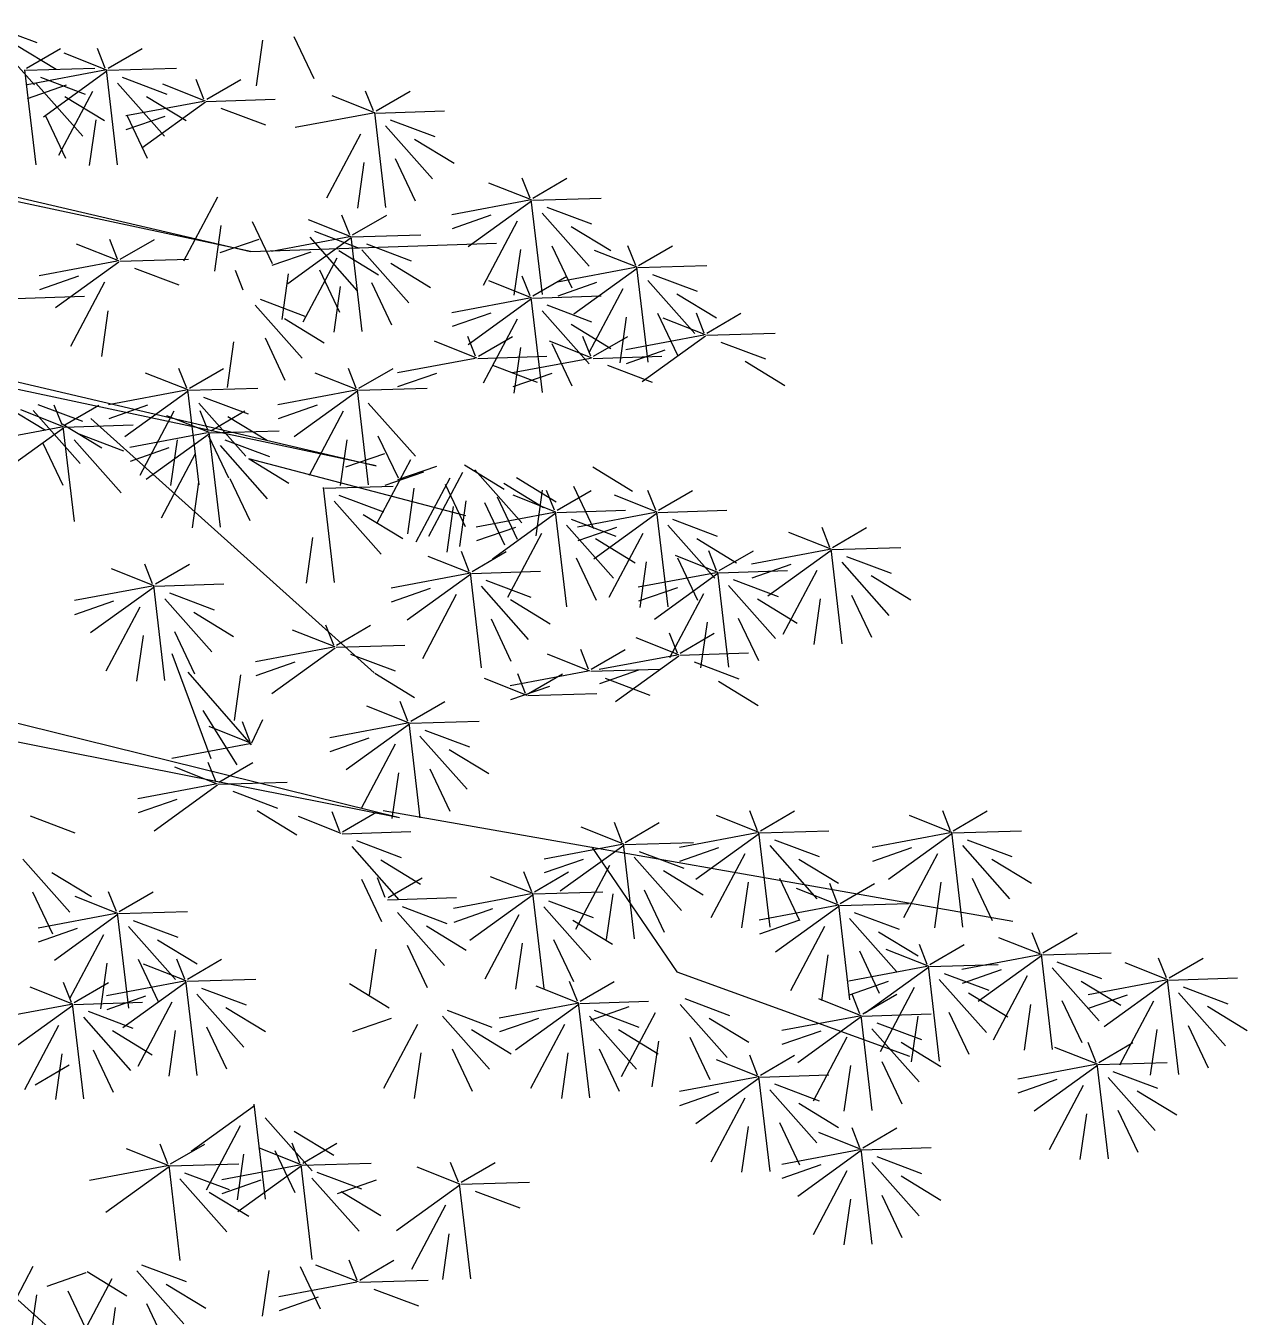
# Model space of a CAD drawing. Header units: millimetres. Extents: x 563079 to 571925, y 2063830 to 2067381.
# Drawn here: x 568945.172 to 568948.775, y 2063881.534 to 2063885.345 of the extents above; entities that cross this region are included whole.
import ezdxf

# ---------------------------------------------------------------- set-up
doc = ezdxf.new("R2010")
doc.units = ezdxf.units.MM
doc.header["$MEASUREMENT"] = 0
doc.layers.add('1-CAY XANH', color=7, linetype='Continuous')
doc.layers.add('MATCATDUONG', color=8, linetype='Continuous')

# ---------------------------------------------------------------- blocks, each defined once
blk = doc.blocks.new('ca')
at = {"layer": '1-CAY XANH', "color": 3}
for p, q in [((-4.03, 50.229), (-4.616, 50.009)), ((-3.968, 50.151), (-4.585, 49.455)), ((-7.987, 50.091), (-8.249, 49.538)), ((-7.576, 50.04), (-7.49, 49.441)), ((-4.349, 49.976), (-4.869, 49.659)), ((-5.551, 49.673), (-5.998, 49.933)), ((-5.533, 49.649), (-4.975, 49.871)), ((-5.514, 49.673), (-5.412, 49.933)), ((-4.481, 49.673), (-4.928, 49.933)), ((-5.544, 49.646), (-6.447, 49.674)), ((-5.676, 48.407), (-5.53, 49.653)), ((-5.533, 49.634), (-4.702, 49.033)), ((-5.509, 49.646), (-4.489, 49.454)), ((-4.474, 49.646), (-5.377, 49.674)), ((-4.606, 48.407), (-4.46, 49.653)), ((-6.844, 49.266), (-7.291, 49.526)), ((-6.826, 49.242), (-6.268, 49.464)), ((-6.807, 49.266), (-6.705, 49.526)), ((-5.735, 49.556), (-6.321, 49.335)), ((-5.672, 49.477), (-6.289, 48.781)), ((-4.665, 49.556), (-5.251, 49.335)), ((-4.603, 49.477), (-5.22, 48.781)), ((-9.066, 49.113), (-9.513, 49.374)), ((-9.048, 49.09), (-8.49, 49.311)), ((-9.029, 49.113), (-8.927, 49.374)), ((-6.054, 49.302), (-6.574, 48.986)), ((-4.984, 49.302), (-5.504, 48.986)), ((-5.345, 49.37), (-4.9, 48.528)), ((-5.002, 49.449), (-4.491, 49.271)), ((-6.837, 49.239), (-7.74, 49.267)), ((-7.028, 49.149), (-7.614, 48.929)), ((-6.826, 49.227), (-5.995, 48.626)), ((-6.802, 49.239), (-5.782, 49.047)), ((-9.059, 49.086), (-9.962, 49.114)), ((-9.25, 48.996), (-9.836, 48.776)), ((-9.191, 47.847), (-9.046, 49.094)), ((-9.024, 49.086), (-8.004, 48.895)), ((-6.295, 49.042), (-5.785, 48.864)), ((-5.8, 49.049), (-6.062, 48.495)), ((-5.39, 48.997), (-5.304, 48.398)), ((-4.73, 49.049), (-4.993, 48.495)), ((-9.188, 48.918), (-9.805, 48.222)), ((-8.86, 48.81), (-8.415, 47.969)), ((-9.569, 48.743), (-10.089, 48.426)), ((-9.315, 48.489), (-9.578, 47.936)), ((-8.905, 48.438), (-8.819, 47.839)), ((-11.119, 47.97), (-11.566, 48.23)), ((-11.101, 47.946), (-10.543, 48.167)), ((-11.083, 47.97), (-10.981, 48.23)), ((-11.113, 47.943), (-12.015, 47.971)), ((-11.244, 46.704), (-11.099, 47.95)), ((-11.077, 47.943), (-10.057, 47.751)), ((-6.986, 47.984), (-6.541, 47.143)), ((-11.303, 47.853), (-11.889, 47.632)), ((-11.241, 47.774), (-11.858, 47.078)), ((-11.101, 47.931), (-10.27, 47.33)), ((-11.622, 47.599), (-12.142, 47.282)), ((-10.913, 47.667), (-10.468, 46.825)), ((-10.57, 47.746), (-10.06, 47.568)), ((-8.756, 47.487), (-9.203, 47.747)), ((-8.738, 47.463), (-8.18, 47.684)), ((-8.72, 47.487), (-8.617, 47.747)), ((-7.441, 47.663), (-7.704, 47.11)), ((-7.031, 47.612), (-6.945, 47.013)), ((-8.749, 47.46), (-9.652, 47.487)), ((-8.881, 46.221), (-8.736, 47.467)), ((-8.258, 47.535), (-8.843, 47.315)), ((-8.195, 47.456), (-8.812, 46.76)), ((-8.738, 47.448), (-7.907, 46.847)), ((-8.714, 47.46), (-7.694, 47.268)), ((-7.525, 47.428), (-7.014, 47.25)), ((-5.711, 47.169), (-6.157, 47.429)), ((-5.674, 47.169), (-5.572, 47.429)), ((-12.505, 47.086), (-12.952, 47.346)), ((-12.487, 47.062), (-11.929, 47.283)), ((-12.468, 47.086), (-12.366, 47.346)), ((-11.369, 47.346), (-11.631, 46.792)), ((-10.958, 47.294), (-10.872, 46.695)), ((-7.417, 47.269), (-10.644, 47.38)), ((-8.94, 47.369), (-9.526, 47.149)), ((-8.878, 47.291), (-9.495, 46.595)), ((-8.577, 47.281), (-9.097, 46.965)), ((-8.207, 47.262), (-7.697, 47.085)), ((-5.693, 47.145), (-5.135, 47.366)), ((-12.498, 47.058), (-13.401, 47.086)), ((-9.259, 47.116), (-9.779, 46.799)), ((-8.55, 47.184), (-8.105, 46.342)), ((-5.704, 47.142), (-6.607, 47.17)), ((-5.693, 47.13), (-4.862, 46.529)), ((-5.669, 47.142), (-4.649, 46.95)), ((-12.689, 46.968), (-13.275, 46.748)), ((-12.63, 45.819), (-12.485, 47.066)), ((-12.487, 47.046), (-11.656, 46.446)), ((-12.463, 47.058), (-11.443, 46.867)), ((-11.119, 46.686), (-11.566, 46.946)), ((-11.083, 46.686), (-10.981, 46.946)), ((-8.323, 47.028), (-8.585, 46.474)), ((-7.912, 46.977), (-7.827, 46.377)), ((-7.322, 46.761), (-7.22, 47.021)), ((-5.895, 47.052), (-6.48, 46.831)), ((-5.162, 46.945), (-4.651, 46.767)), ((-12.627, 46.89), (-13.244, 46.194)), ((-12.299, 46.782), (-11.854, 45.941)), ((-11.956, 46.861), (-11.446, 46.683)), ((-11.101, 46.662), (-10.543, 46.883)), ((-9.005, 46.863), (-9.268, 46.309)), ((-8.595, 46.811), (-8.509, 46.212)), ((-5.505, 46.866), (-5.06, 46.024)), ((-13.008, 46.715), (-13.528, 46.398)), ((-11.113, 46.659), (-12.015, 46.687)), ((-11.244, 45.42), (-11.099, 46.666)), ((-11.101, 46.647), (-10.27, 46.046)), ((-11.077, 46.659), (-10.057, 46.467)), ((-7.543, 46.643), (-8.128, 46.423)), ((-4.337, 46.655), (-5.24, 46.683)), ((-13.402, 46.199), (-13.848, 46.459)), ((-13.365, 46.199), (-13.263, 46.459)), ((-12.754, 46.461), (-13.017, 45.908)), ((-12.344, 46.41), (-12.258, 45.811)), ((-11.303, 46.568), (-11.889, 46.348)), ((-11.241, 46.49), (-11.858, 45.794)), ((-10.57, 46.461), (-10.06, 46.284)), ((-7.48, 46.565), (-8.097, 45.869)), ((-5.549, 46.493), (-5.464, 45.894)), ((-13.384, 46.176), (-12.826, 46.397)), ((-11.622, 46.315), (-12.142, 45.998)), ((-10.913, 46.383), (-10.468, 45.541)), ((-7.862, 46.39), (-8.382, 46.073)), ((-13.395, 46.172), (-14.298, 46.2)), ((-13.585, 46.082), (-14.171, 45.862)), ((-13.384, 46.16), (-12.552, 45.56)), ((-13.36, 46.172), (-12.34, 45.98)), ((-11.916, 45.895), (-12.363, 46.155)), ((-11.898, 45.871), (-11.34, 46.092)), ((-11.879, 45.895), (-11.777, 46.155)), ((-10.405, 45.895), (-10.852, 46.155)), ((-10.387, 45.871), (-9.829, 46.092)), ((-10.368, 45.895), (-10.266, 46.155)), ((-7.608, 46.137), (-7.87, 45.583)), ((-7.197, 46.085), (-7.112, 45.486)), ((-12.852, 45.975), (-12.342, 45.797)), ((-11.369, 46.062), (-11.631, 45.508)), ((-10.958, 46.01), (-10.872, 45.411)), ((-13.905, 45.829), (-14.425, 45.512)), ((-11.909, 45.868), (-12.812, 45.895)), ((-12.1, 45.777), (-12.686, 45.557)), ((-11.874, 45.868), (-10.854, 45.676)), ((-10.398, 45.868), (-11.301, 45.895)), ((-10.589, 45.777), (-11.175, 45.557)), ((-10.363, 45.868), (-9.343, 45.676)), ((-8.84, 45.477), (-9.287, 45.737)), ((-8.803, 45.477), (-8.701, 45.737)), ((-6.618, 45.477), (-7.065, 45.737)), ((-6.581, 45.477), (-6.479, 45.737)), ((-11.367, 45.67), (-10.856, 45.493)), ((-9.856, 45.67), (-9.345, 45.493)), ((-8.822, 45.453), (-8.264, 45.674)), ((-6.6, 45.453), (-6.042, 45.674)), ((-8.833, 45.45), (-9.736, 45.477)), ((-8.965, 44.211), (-8.82, 45.457)), ((-8.822, 45.438), (-7.991, 44.837)), ((-8.798, 45.45), (-7.778, 45.258)), ((-6.611, 45.45), (-7.514, 45.477)), ((-6.743, 44.211), (-6.598, 45.457)), ((-6.6, 45.438), (-5.769, 44.837)), ((-6.576, 45.45), (-5.556, 45.258)), ((-8.962, 45.281), (-9.579, 44.585)), ((-8.291, 45.252), (-7.781, 45.075)), ((-6.802, 45.359), (-7.388, 45.139)), ((-6.74, 45.281), (-7.357, 44.585)), ((-6.069, 45.252), (-5.559, 45.075)), ((-4.984, 44.994), (-5.431, 45.254)), ((-4.63, 45.263), (-5.216, 45.043)), ((-4.947, 44.994), (-4.845, 45.254)), ((-4.208, 45.242), (-4.728, 44.926)), ((-8.634, 45.174), (-8.189, 44.332)), ((-7.121, 45.106), (-7.641, 44.789)), ((-6.898, 44.919), (-7.345, 45.179)), ((-6.88, 44.895), (-6.322, 45.116)), ((-6.862, 44.919), (-6.759, 45.179)), ((-6.412, 45.174), (-5.967, 44.332)), ((-4.568, 45.184), (-5.185, 44.489)), ((-4.966, 44.97), (-4.408, 45.191)), ((-6.891, 44.891), (-7.794, 44.919)), ((-7.023, 43.652), (-6.878, 44.899)), ((-6.856, 44.891), (-5.836, 44.7)), ((-4.977, 44.967), (-5.88, 44.994)), ((-4.949, 45.009), (-5.469, 44.693)), ((-5.109, 43.727), (-4.963, 44.974)), ((-4.966, 44.954), (-4.135, 44.354)), ((-4.942, 44.967), (-3.922, 44.775)), ((-9.089, 44.853), (-9.352, 44.299)), ((-8.679, 44.801), (-8.593, 44.202)), ((-7.082, 44.801), (-7.668, 44.581)), ((-7.02, 44.723), (-7.637, 44.027)), ((-6.867, 44.853), (-7.13, 44.299)), ((-6.88, 44.879), (-6.049, 44.279)), ((-6.457, 44.801), (-6.371, 44.202)), ((-5.168, 44.876), (-5.754, 44.656)), ((-5.106, 44.798), (-5.723, 44.102)), ((-4.695, 44.756), (-4.957, 44.203)), ((-7.392, 44.554), (-10.235, 43.807)), ((-9.173, 44.617), (-8.662, 44.439)), ((-7.401, 44.548), (-7.921, 44.231)), ((-6.692, 44.615), (-6.247, 43.774)), ((-6.349, 44.694), (-5.839, 44.516)), ((-11.907, 44.444), (-12.427, 44.127)), ((-10.359, 44.405), (-10.976, 43.709)), ((-10.225, 44.47), (-10.745, 44.154)), ((-9.855, 44.451), (-9.345, 44.274)), ((-9.688, 44.376), (-9.178, 44.199)), ((-9.516, 44.538), (-9.071, 43.696)), ((-10.907, 44.305), (-11.427, 43.988)), ((-10.741, 44.23), (-11.261, 43.913)), ((-9.971, 44.217), (-10.233, 43.663)), ((-10.198, 44.373), (-9.753, 43.531)), ((-10.031, 44.298), (-9.587, 43.456)), ((-7.147, 44.294), (-7.41, 43.741)), ((-6.737, 44.243), (-6.651, 43.644)), ((-12.767, 43.875), (-13.214, 44.135)), ((-12.75, 43.851), (-12.191, 44.072)), ((-12.731, 43.875), (-12.629, 44.135)), ((-11.653, 44.19), (-11.915, 43.637)), ((-11.439, 43.875), (-11.885, 44.135)), ((-11.421, 43.851), (-10.863, 44.072)), ((-11.402, 43.875), (-11.3, 44.135)), ((-11.242, 44.139), (-11.157, 43.54)), ((-10.653, 44.052), (-10.916, 43.498)), ((-9.561, 44.166), (-9.475, 43.566)), ((-8.387, 44.166), (-9.29, 44.193)), ((-8.577, 44.075), (-9.163, 43.855)), ((-8.519, 42.927), (-8.373, 44.173)), ((-12.761, 43.848), (-13.663, 43.876)), ((-11.432, 43.848), (-12.335, 43.876)), ((-10.487, 43.977), (-10.749, 43.423)), ((-10.243, 44), (-10.157, 43.401)), ((-10.076, 43.925), (-9.99, 43.326)), ((-8.515, 43.997), (-9.132, 43.301)), ((-12.951, 43.758), (-13.537, 43.537)), ((-12.892, 42.609), (-12.747, 43.855)), ((-12.75, 43.836), (-11.918, 43.235)), ((-12.725, 43.848), (-11.705, 43.656)), ((-11.623, 43.758), (-12.208, 43.537)), ((-11.564, 42.609), (-11.418, 43.855)), ((-11.421, 43.836), (-10.59, 43.235)), ((-11.397, 43.848), (-10.377, 43.656)), ((-8.896, 43.822), (-9.417, 43.505)), ((-15.05, 43.388), (-15.496, 43.649)), ((-15.032, 43.365), (-14.474, 43.586)), ((-15.013, 43.388), (-14.911, 43.649)), ((-12.889, 43.679), (-13.506, 42.983)), ((-12.561, 43.572), (-12.116, 42.73)), ((-12.218, 43.651), (-11.708, 43.473)), ((-11.56, 43.679), (-12.177, 42.983)), ((-11.233, 43.572), (-10.788, 42.73)), ((-10.89, 43.651), (-10.379, 43.473)), ((-15.043, 43.361), (-15.946, 43.389)), ((-15.175, 42.122), (-15.029, 43.369)), ((-15.008, 43.361), (-13.988, 43.169)), ((-13.27, 43.504), (-13.79, 43.187)), ((-11.942, 43.504), (-12.462, 43.187)), ((-8.232, 43.517), (-8.146, 42.918)), ((-15.233, 43.271), (-15.819, 43.051)), ((-15.171, 43.193), (-15.788, 42.497)), ((-15.032, 43.349), (-14.2, 42.749)), ((-13.564, 43.084), (-14.011, 43.344)), ((-13.546, 43.06), (-12.988, 43.281)), ((-13.527, 43.084), (-13.425, 43.344)), ((-13.017, 43.251), (-13.279, 42.697)), ((-12.606, 43.199), (-12.52, 42.6)), ((-11.688, 43.251), (-11.95, 42.697)), ((-10.322, 43.074), (-10.768, 43.334)), ((-10.304, 43.05), (-9.745, 43.271)), ((-10.285, 43.074), (-10.183, 43.334)), ((-14.844, 43.085), (-14.399, 42.244)), ((-14.5, 43.164), (-13.99, 42.986)), ((-13.557, 43.057), (-14.46, 43.084)), ((-13.689, 41.818), (-13.543, 43.064)), ((-13.546, 43.044), (-12.715, 42.444)), ((-13.522, 43.057), (-12.502, 42.865)), ((-10.315, 43.047), (-11.218, 43.075)), ((-10.447, 41.808), (-10.301, 43.054)), ((-10.304, 43.035), (-9.472, 42.434)), ((-10.28, 43.047), (-9.26, 42.855)), ((-6.172, 42.909), (-6.618, 43.169)), ((-6.154, 42.885), (-5.595, 43.106)), ((-6.135, 42.909), (-6.033, 43.169)), ((-15.553, 43.018), (-16.073, 42.701)), ((-13.748, 42.966), (-14.334, 42.746)), ((-13.686, 42.888), (-14.303, 42.192)), ((-13.015, 42.859), (-12.505, 42.682)), ((-10.505, 42.957), (-11.091, 42.736)), ((-10.443, 42.878), (-11.06, 42.182)), ((-6.165, 42.881), (-7.068, 42.909)), ((-6.296, 41.642), (-6.151, 42.889)), ((-6.154, 42.869), (-5.322, 42.269)), ((-6.129, 42.881), (-5.109, 42.69)), ((-15.299, 42.764), (-15.561, 42.211)), ((-14.888, 42.713), (-14.802, 42.113)), ((-14.067, 42.713), (-14.587, 42.396)), ((-13.358, 42.78), (-12.913, 41.939)), ((-10.825, 42.703), (-11.345, 42.386)), ((-10.115, 42.771), (-9.671, 41.929)), ((-9.772, 42.85), (-9.262, 42.672)), ((-6.355, 42.791), (-6.941, 42.571)), ((-6.293, 42.713), (-6.91, 42.017)), ((-5.622, 42.684), (-5.112, 42.506)), ((-6.674, 42.538), (-7.195, 42.221)), ((-5.965, 42.605), (-5.521, 41.764)), ((-13.813, 42.459), (-14.076, 41.906)), ((-13.403, 42.408), (-13.317, 41.809)), ((-10.571, 42.45), (-10.833, 41.896)), ((-8.546, 42.108), (-8.993, 42.368)), ((-8.51, 42.108), (-8.407, 42.368)), ((-13.052, 42.003), (-13.498, 42.264)), ((-13.034, 41.98), (-12.476, 42.201)), ((-13.015, 42.003), (-12.913, 42.264)), ((-8.528, 42.084), (-7.97, 42.305)), ((-6.421, 42.284), (-6.683, 41.731)), ((-6.01, 42.233), (-5.924, 41.634)), ((-11.886, 41.79), (-12.332, 42.05)), ((-11.849, 41.79), (-11.747, 42.05)), ((-8.54, 42.081), (-9.442, 42.108)), ((-8.528, 42.068), (-7.697, 41.468)), ((-8.504, 42.081), (-7.484, 41.889)), ((-13.045, 41.976), (-13.948, 42.004)), ((-13.236, 41.886), (-13.821, 41.666)), ((-13.034, 41.964), (-12.203, 41.364)), ((-13.01, 41.976), (-11.99, 41.785)), ((-11.868, 41.766), (-11.31, 41.987)), ((-8.73, 41.99), (-9.316, 41.77)), ((-7.997, 41.883), (-7.487, 41.706)), ((-6.9, 40.616), (-6.39, 41.991)), ((-11.879, 41.763), (-12.782, 41.791)), ((-12.069, 41.673), (-12.655, 41.452)), ((-12.503, 41.779), (-11.992, 41.601)), ((-11.844, 41.763), (-10.824, 41.571)), ((-11.062, 41.472), (-11.509, 41.732)), ((-11.044, 41.448), (-10.486, 41.67)), ((-11.025, 41.472), (-10.923, 41.732)), ((-9.049, 41.737), (-9.569, 41.42)), ((-7.432, 40.801), (-6.6, 41.753)), ((-7.288, 41.717), (-7.202, 41.118)), ((-13.555, 41.633), (-14.075, 41.316)), ((-11.336, 41.566), (-10.826, 41.388)), ((-11.055, 41.445), (-11.958, 41.473)), ((-9.519, 41.109), (-9.965, 41.369)), ((-9.482, 41.109), (-9.38, 41.369)), ((-9.501, 41.085), (-8.943, 41.306)), ((-7.244, 40.537), (-6.799, 41.248)), ((-9.512, 41.082), (-10.415, 41.11)), ((-9.703, 40.992), (-10.288, 40.771)), ((-9.644, 39.843), (-9.498, 41.089)), ((-9.501, 41.07), (-8.67, 40.469)), ((-9.477, 41.082), (-8.457, 40.89)), ((-7.575, 41.127), (-7.429, 40.821)), ((-7.432, 40.817), (-6.874, 41.038)), ((-7.413, 40.84), (-7.311, 41.1)), ((-9.64, 40.913), (-10.257, 40.217)), ((-8.97, 40.885), (-8.459, 40.707)), ((-10.022, 40.738), (-10.542, 40.421)), ((-9.313, 40.806), (-8.868, 39.964)), ((-7.408, 40.813), (-6.388, 40.621)), ((-9.768, 40.485), (-10.03, 39.931)), ((-7.003, 40.308), (-7.449, 40.568)), ((-6.985, 40.284), (-6.427, 40.505)), ((-6.966, 40.308), (-6.864, 40.568)), ((-9.357, 40.433), (-9.272, 39.834)), ((-6.996, 40.281), (-7.899, 40.309)), ((-7.187, 40.191), (-7.772, 39.97)), ((-6.985, 40.269), (-6.154, 39.668)), ((-6.961, 40.281), (-5.941, 40.089)), ((-6.454, 40.084), (-5.943, 39.906)), ((-9.155, 39.939), (-17.413, 38.487)), ((-16.632, 39.672), (-17.078, 39.932)), ((-16.614, 39.649), (-16.056, 39.87)), ((-16.595, 39.672), (-16.493, 39.932)), ((-14.104, 39.672), (-14.551, 39.932)), ((-14.086, 39.649), (-13.528, 39.87)), ((-14.067, 39.672), (-13.965, 39.932)), ((-8.625, 39.659), (-9.072, 39.92)), ((-8.607, 39.636), (-8.049, 39.857)), ((-8.589, 39.659), (-8.487, 39.92)), ((-7.506, 39.937), (-8.026, 39.62)), ((-4.527, 39.866), (-5.113, 39.646)), ((-16.625, 39.645), (-17.528, 39.673)), ((-16.757, 38.406), (-16.611, 39.653)), ((-16.59, 39.645), (-15.57, 39.453)), ((-14.097, 39.645), (-15, 39.673)), ((-14.229, 38.406), (-14.083, 39.653)), ((-14.062, 39.645), (-13.042, 39.453)), ((-12.329, 39.52), (-12.775, 39.78)), ((-12.311, 39.496), (-11.753, 39.717)), ((-12.292, 39.52), (-12.19, 39.78)), ((-8.619, 39.632), (-9.521, 39.66)), ((-16.815, 39.555), (-17.401, 39.335)), ((-16.753, 39.477), (-17.37, 38.781)), ((-16.614, 39.633), (-15.782, 39.033)), ((-14.288, 39.555), (-14.874, 39.335)), ((-14.225, 39.477), (-14.842, 38.781)), ((-14.086, 39.633), (-13.255, 39.033)), ((-12.322, 39.493), (-13.225, 39.52)), ((-12.454, 38.254), (-12.308, 39.5)), ((-12.311, 39.48), (-11.479, 38.88)), ((-12.287, 39.493), (-11.267, 39.301)), ((-8.809, 39.542), (-9.395, 39.322)), ((-17.135, 39.301), (-17.655, 38.985)), ((-16.426, 39.369), (-15.981, 38.528)), ((-16.082, 39.448), (-15.572, 39.27)), ((-14.607, 39.301), (-15.127, 38.985)), ((-13.898, 39.369), (-13.453, 38.528)), ((-13.555, 39.448), (-13.044, 39.27)), ((-12.512, 39.402), (-13.098, 39.182)), ((-12.45, 39.324), (-13.067, 38.628)), ((-11.891, 39.458), (-13.008, 37.822)), ((-11.779, 39.295), (-11.269, 39.118)), ((-8.747, 39.464), (-9.364, 38.768)), ((-4.432, 39.301), (-5.049, 38.605)), ((-12.832, 39.149), (-13.352, 38.832)), ((-12.123, 39.216), (-11.678, 38.375)), ((-11.141, 38.871), (-11.588, 39.131)), ((-11.105, 38.871), (-11.002, 39.131)), ((-9.128, 39.289), (-9.648, 38.972)), ((-4.813, 39.126), (-5.333, 38.809)), ((-16.881, 39.048), (-17.143, 38.495)), ((-16.47, 38.997), (-16.384, 38.397)), ((-15.15, 38.719), (-15.597, 38.979)), ((-15.114, 38.719), (-15.011, 38.979)), ((-14.353, 39.048), (-14.615, 38.495)), ((-13.943, 38.997), (-13.857, 38.397)), ((-11.123, 38.848), (-10.565, 39.069)), ((-9.222, 38.795), (-9.668, 39.055)), ((-9.185, 38.795), (-9.083, 39.055)), ((-8.875, 39.035), (-9.137, 38.482)), ((-15.132, 38.695), (-14.574, 38.916)), ((-12.578, 38.895), (-12.84, 38.342)), ((-12.167, 38.844), (-12.081, 38.245)), ((-11.134, 38.844), (-12.037, 38.872)), ((-11.266, 37.605), (-11.121, 38.852)), ((-11.123, 38.832), (-10.292, 38.232)), ((-11.099, 38.844), (-10.079, 38.652)), ((-9.215, 38.768), (-10.118, 38.795)), ((-5.696, 38.612), (-6.143, 38.872)), ((-5.678, 38.588), (-5.12, 38.81)), ((-5.659, 38.612), (-5.557, 38.872)), ((-4.559, 38.872), (-4.822, 38.319)), ((-15.144, 38.692), (-16.046, 38.719)), ((-15.275, 37.453), (-15.13, 38.699)), ((-15.132, 38.68), (-14.301, 38.079)), ((-15.108, 38.692), (-14.088, 38.5)), ((-11.325, 38.754), (-11.911, 38.534)), ((-11.263, 38.676), (-11.88, 37.98)), ((-10.592, 38.647), (-10.082, 38.469)), ((-9.405, 38.677), (-9.991, 38.457)), ((-15.334, 38.601), (-15.92, 38.381)), ((-15.272, 38.523), (-15.889, 37.827)), ((-14.601, 38.494), (-14.091, 38.317)), ((-11.644, 38.501), (-12.164, 38.184)), ((-10.935, 38.568), (-10.49, 37.727)), ((-9.343, 38.599), (-9.96, 37.903)), ((-5.689, 38.585), (-6.592, 38.613)), ((-5.88, 38.495), (-6.466, 38.275)), ((-5.821, 37.346), (-5.675, 38.592)), ((-5.678, 38.573), (-4.847, 37.972)), ((-5.654, 38.585), (-4.634, 38.393)), ((-17.807, 38.07), (-18.254, 38.331)), ((-17.771, 38.07), (-17.668, 38.331)), ((-15.653, 38.348), (-16.173, 38.031)), ((-14.944, 38.416), (-14.499, 37.574)), ((-9.725, 38.424), (-10.245, 38.107)), ((-5.818, 38.416), (-6.435, 37.72)), ((-5.49, 38.309), (-5.045, 37.467)), ((-5.147, 38.388), (-4.636, 38.21)), ((-17.789, 38.047), (-17.231, 38.268)), ((-16.326, 37.918), (-16.773, 38.178)), ((-16.308, 37.894), (-15.75, 38.115)), ((-16.289, 37.918), (-16.187, 38.178)), ((-11.39, 38.247), (-11.653, 37.694)), ((-10.98, 38.196), (-10.894, 37.596)), ((-9.471, 38.171), (-9.733, 37.617)), ((-9.06, 38.119), (-8.974, 37.52)), ((-6.199, 38.241), (-6.719, 37.925)), ((-19.462, 37.741), (-19.908, 38.001)), ((-19.425, 37.741), (-19.323, 38.001)), ((-17.801, 38.043), (-18.703, 38.071)), ((-17.991, 37.953), (-18.577, 37.733)), ((-17.932, 36.804), (-17.787, 38.051)), ((-17.789, 38.031), (-16.958, 37.431)), ((-17.765, 38.043), (-16.745, 37.851)), ((-15.4, 38.095), (-15.662, 37.541)), ((-14.989, 38.043), (-14.903, 37.444)), ((-6.593, 37.726), (-7.039, 37.986)), ((-6.556, 37.726), (-6.454, 37.986)), ((-5.945, 37.988), (-6.207, 37.434)), ((-19.444, 37.717), (-18.885, 37.938)), ((-17.929, 37.875), (-18.546, 37.179)), ((-17.258, 37.846), (-16.748, 37.668)), ((-16.319, 37.891), (-17.222, 37.918)), ((-16.51, 37.8), (-17.096, 37.58)), ((-16.451, 36.652), (-16.305, 37.898)), ((-16.308, 37.879), (-15.477, 37.278)), ((-16.284, 37.891), (-15.264, 37.699)), ((-13.008, 37.822), (-16.056, 36.715)), ((-6.575, 37.702), (-6.016, 37.923)), ((-5.535, 37.937), (-5.449, 37.337)), ((-19.455, 37.714), (-20.358, 37.741)), ((-19.645, 37.623), (-20.231, 37.403)), ((-19.587, 36.475), (-19.441, 37.721)), ((-19.444, 37.702), (-18.612, 37.101)), ((-19.419, 37.714), (-18.4, 37.522)), ((-18.31, 37.7), (-18.83, 37.383)), ((-17.601, 37.767), (-17.156, 36.926)), ((-16.447, 37.722), (-17.065, 37.026)), ((-16.12, 37.615), (-15.675, 36.773)), ((-15.777, 37.693), (-15.266, 37.516)), ((-11.741, 37.435), (-12.187, 37.695)), ((-11.723, 37.411), (-11.165, 37.632)), ((-11.704, 37.435), (-11.602, 37.695)), ((-8.716, 37.667), (-9.236, 37.35)), ((-6.586, 37.699), (-7.489, 37.726)), ((-6.776, 37.608), (-7.362, 37.388)), ((-6.718, 36.46), (-6.572, 37.706)), ((-6.575, 37.687), (-5.743, 37.086)), ((-6.551, 37.699), (-5.531, 37.507)), ((-5.107, 37.421), (-5.554, 37.681)), ((-5.089, 37.397), (-4.531, 37.619)), ((-5.07, 37.421), (-4.968, 37.681)), ((-19.583, 37.545), (-20.2, 36.849)), ((-19.255, 37.438), (-18.811, 36.596)), ((-18.912, 37.516), (-18.402, 37.339)), ((-18.057, 37.446), (-18.319, 36.893)), ((-16.829, 37.547), (-17.349, 37.23)), ((-15.444, 37.269), (-15.891, 37.53)), ((-15.426, 37.246), (-14.868, 37.467)), ((-15.407, 37.269), (-15.305, 37.53)), ((-13.112, 37.47), (-13.698, 37.25)), ((-11.734, 37.408), (-12.637, 37.435)), ((-6.714, 37.53), (-7.331, 36.834)), ((-6.043, 37.501), (-5.533, 37.324)), ((-19.965, 37.37), (-20.485, 37.053)), ((-17.646, 37.395), (-17.56, 36.795)), ((-16.575, 37.294), (-16.837, 36.74)), ((-15.437, 37.242), (-16.34, 37.27)), ((-13.05, 37.392), (-13.667, 36.696)), ((-12.722, 37.284), (-12.277, 36.443)), ((-11.925, 37.317), (-12.51, 37.097)), ((-12.379, 37.363), (-11.869, 37.185)), ((-11.866, 36.169), (-11.72, 37.415)), ((-11.723, 37.395), (-10.892, 36.795)), ((-11.699, 37.408), (-10.679, 37.216)), ((-9.996, 37.317), (-10.582, 37.097)), ((-7.096, 37.355), (-7.616, 37.038)), ((-6.386, 37.423), (-5.942, 36.581)), ((-5.1, 37.394), (-6.003, 37.422)), ((-5.291, 37.304), (-5.877, 37.084)), ((-5.232, 36.155), (-5.086, 37.401)), ((-5.089, 37.382), (-4.258, 36.781)), ((-5.065, 37.394), (-4.045, 37.202)), ((-19.711, 37.116), (-19.973, 36.563)), ((-15.628, 37.152), (-16.214, 36.932)), ((-16.165, 37.242), (-16.079, 36.643)), ((-15.569, 36.003), (-15.424, 37.25)), ((-15.426, 37.23), (-14.595, 36.63)), ((-15.402, 37.242), (-14.382, 37.05)), ((-13.431, 37.216), (-13.951, 36.9)), ((-11.862, 37.239), (-12.479, 36.543)), ((-11.535, 37.131), (-11.09, 36.29)), ((-11.192, 37.21), (-10.681, 37.033)), ((-9.934, 37.239), (-10.551, 36.543)), ((-9.607, 37.131), (-9.162, 36.29)), ((-9.264, 37.21), (-8.753, 37.033)), ((-6.842, 37.102), (-7.104, 36.548)), ((-5.229, 37.225), (-5.846, 36.529)), ((-4.901, 37.118), (-4.456, 36.276)), ((-19.3, 37.065), (-19.214, 36.466)), ((-15.566, 37.074), (-16.183, 36.378)), ((-15.238, 36.966), (-14.793, 36.125)), ((-14.895, 37.045), (-14.385, 36.867)), ((-13.177, 36.963), (-13.44, 36.41)), ((-12.244, 37.064), (-12.764, 36.747)), ((-10.316, 37.064), (-10.836, 36.747)), ((-6.431, 37.05), (-6.345, 36.451)), ((-5.61, 37.05), (-6.13, 36.734)), ((-18.54, 36.633), (-18.986, 36.893)), ((-18.522, 36.609), (-17.963, 36.83)), ((-18.503, 36.633), (-18.401, 36.893)), ((-15.947, 36.899), (-16.467, 36.582)), ((-12.767, 36.912), (-12.681, 36.312)), ((-11.99, 36.81), (-12.252, 36.257)), ((-11.579, 36.759), (-11.494, 36.16)), ((-10.062, 36.81), (-10.324, 36.257)), ((-9.651, 36.759), (-9.565, 36.16)), ((-5.356, 36.797), (-5.618, 36.243)), ((-18.533, 36.606), (-19.436, 36.634)), ((-18.665, 35.367), (-18.519, 36.613)), ((-18.522, 36.594), (-17.69, 35.993)), ((-18.497, 36.606), (-17.477, 36.414)), ((-15.693, 36.645), (-15.956, 36.092)), ((-15.283, 36.594), (-15.197, 35.995)), ((-14.104, 36.468), (-14.551, 36.729)), ((-14.086, 36.445), (-13.528, 36.666)), ((-14.067, 36.468), (-13.965, 36.729)), ((-4.595, 36.341), (-5.041, 36.601)), ((-4.946, 36.746), (-4.86, 36.146)), ((-18.723, 36.516), (-19.309, 36.295)), ((-18.661, 36.437), (-19.278, 35.741)), ((-14.097, 36.441), (-15, 36.469)), ((-14.229, 35.202), (-14.083, 36.449)), ((-14.086, 36.429), (-13.255, 35.829)), ((-14.062, 36.441), (-13.042, 36.25)), ((-19.042, 36.262), (-19.563, 35.945)), ((-18.333, 36.33), (-17.889, 35.488)), ((-17.99, 36.409), (-17.48, 36.231)), ((-14.288, 36.351), (-14.874, 36.131)), ((-14.225, 36.273), (-14.842, 35.577)), ((-14.607, 36.098), (-15.127, 35.781)), ((-13.898, 36.165), (-13.453, 35.324)), ((-13.555, 36.244), (-13.044, 36.066)), ((-7.613, 34.838), (-7.467, 36.084)), ((-18.789, 36.009), (-19.051, 35.455)), ((-18.378, 35.957), (-18.292, 35.358)), ((-7.609, 35.908), (-8.226, 35.213)), ((-7.47, 36.065), (-6.639, 35.464)), ((-15.444, 35.515), (-15.891, 35.775)), ((-15.407, 35.515), (-15.305, 35.775)), ((-14.353, 35.844), (-14.615, 35.291)), ((-13.943, 35.793), (-13.857, 35.194)), ((-7.282, 35.801), (-6.837, 34.96)), ((-15.426, 35.491), (-14.868, 35.713)), ((-8.102, 35.313), (-8.549, 35.573)), ((-7.991, 35.733), (-8.511, 35.417)), ((-8.065, 35.313), (-7.963, 35.573)), ((-15.437, 35.488), (-16.34, 35.516)), ((-15.569, 34.249), (-15.424, 35.495)), ((-15.426, 35.476), (-14.595, 34.875)), ((-15.402, 35.488), (-14.382, 35.296)), ((-8.084, 35.289), (-7.526, 35.511)), ((-7.737, 35.48), (-7.999, 34.927)), ((-7.326, 35.429), (-7.241, 34.829)), ((-6.371, 35.303), (-6.817, 35.563)), ((-6.353, 35.279), (-5.794, 35.501)), ((-6.334, 35.303), (-6.232, 35.563)), ((-15.628, 35.398), (-16.214, 35.177)), ((-15.566, 35.319), (-16.183, 34.623)), ((-14.895, 35.291), (-14.385, 35.113)), ((-10.181, 35.062), (-10.627, 35.322)), ((-10.163, 35.038), (-9.604, 35.26)), ((-10.144, 35.062), (-10.042, 35.322)), ((-8.095, 35.286), (-8.998, 35.314)), ((-8.227, 34.047), (-8.081, 35.293)), ((-8.084, 35.274), (-7.253, 34.673)), ((-8.06, 35.286), (-7.04, 35.094)), ((-6.364, 35.276), (-7.267, 35.304)), ((-6.496, 34.037), (-6.35, 35.284)), ((-6.353, 35.264), (-5.521, 34.664)), ((-6.329, 35.276), (-5.309, 35.084)), ((-15.947, 35.144), (-16.467, 34.827)), ((-15.238, 35.212), (-14.793, 34.37)), ((-10.174, 35.035), (-11.077, 35.063)), ((-9.064, 35.089), (-8.554, 34.911)), ((-8.286, 35.196), (-8.872, 34.975)), ((-8.224, 35.117), (-8.841, 34.421)), ((-7.553, 35.089), (-7.042, 34.911)), ((-6.554, 35.186), (-7.14, 34.966)), ((-6.492, 35.108), (-7.109, 34.412)), ((-10.364, 34.945), (-10.95, 34.725)), ((-10.306, 33.796), (-10.16, 35.043)), ((-10.163, 35.023), (-9.331, 34.423)), ((-8.605, 34.942), (-9.125, 34.626)), ((-6.874, 34.932), (-7.394, 34.616)), ((-2.738, 34.98), (-6.453, 31.647)), ((-15.693, 34.891), (-15.956, 34.337)), ((-15.283, 34.839), (-15.197, 34.24)), ((-9.974, 34.759), (-9.53, 33.918)), ((-10.019, 34.387), (-9.933, 33.787)), ((-8.852, 33.778), (-9.299, 34.038)), ((-8.834, 33.754), (-8.276, 33.976)), ((-8.815, 33.778), (-8.713, 34.038)), ((-8.067, 33.955), (-8.329, 33.401)), ((-7.656, 33.904), (-7.57, 33.304)), ((-5.99, 33.979), (-6.576, 33.758)), ((-5.928, 33.9), (-6.545, 33.204)), ((-5.275, 33.89), (-5.795, 33.574)), ((-4.566, 33.958), (-4.121, 33.117)), ((-8.845, 33.751), (-9.748, 33.779)), ((-8.81, 33.751), (-7.79, 33.559)), ((-6.31, 33.725), (-6.83, 33.409)), ((-5.6, 33.793), (-5.156, 32.951)), ((-5.257, 33.872), (-4.747, 33.694)), ((-9.036, 33.661), (-9.622, 33.441)), ((-8.303, 33.554), (-7.792, 33.376)), ((-5.021, 33.637), (-5.283, 33.084)), ((-4.611, 33.586), (-4.525, 32.986)), ((-6.056, 33.472), (-6.318, 32.918)), ((-5.645, 33.42), (-5.559, 32.821))]:
    blk.add_line(p, q, dxfattribs=at)
at = {"layer": '1-CAY XANH', "color": 17}
for p, q in [((0.168, 49.043), (-7.417, 47.269)), ((-7.417, 47.269), (0.167, 48.885)), ((-0.141, 46.546), (-9.065, 44.458)), ((-9.065, 44.458), (-0.272, 46.332)), ((-5.325, 45.077), (-9.04, 41.743)), ((-0.437, 42.057), (-9.371, 39.844)), ((-0.307, 41.643), (-9.371, 39.844))]:
    blk.add_line(p, q, dxfattribs=at)

msp = doc.modelspace()

# ---------------------------------------------------------------- block references
at = {"layer": 'MATCATDUONG', "linetype": 'Continuous', "extrusion": (3.31378e-12, 1.1371e-08, 1), "xscale": -0.2249999999767169, "yscale": 0.2250000000931324, "zscale": 0.2250000000000003}
msp.add_blockref('ca', (568944.16602, 2063874.04297, 0.02347), dxfattribs=at)

doc.saveas('drawing.dxf')
